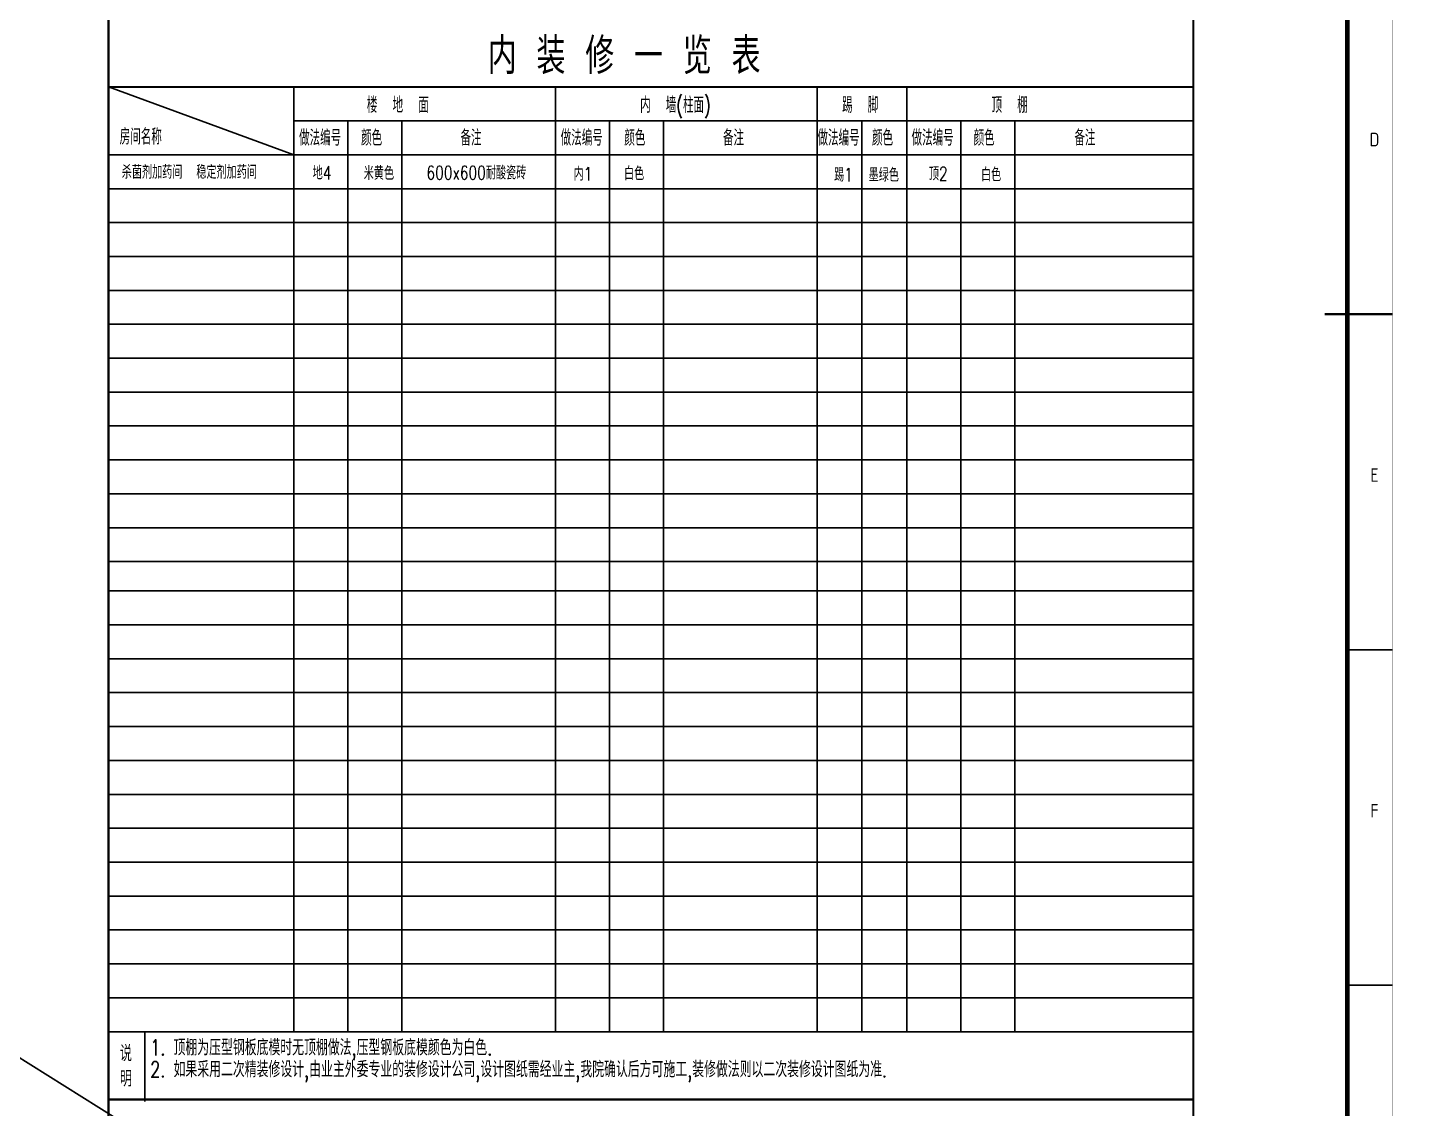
# Model space of a CAD drawing. Extents: x 36816 to 262577, y 14502 to 89811.
# Drawn here: x 118024 to 148935, y 33347 to 57243 of the extents above; entities that cross this region are included whole.
import ezdxf
from ezdxf.enums import TextEntityAlignment as Align

# ---------------------------------------------------------------- set-up
doc = ezdxf.new("R2010")
doc.units = 0
doc.header["$LTSCALE"] = 1000
doc.header["$MEASUREMENT"] = 0
doc.layers.get('0').update_dxf_attribs({"color": 8})
for name, color, linetype in [('-人员定位', 6, 'Continuous'), ('PUB_TEXT', 8, 'Continuous'), ('工程做法表', 8, 'Continuous')]:
    doc.layers.add(name, color=color, linetype=linetype)
doc.styles.add('BIGFONT', font='geditxt.shx', dxfattribs={"bigfont": 'haiwenhz.shx'})
doc.styles.add('HZ', font='geditxt.shx', dxfattribs={"width": 0.7, "bigfont": 'hzfs_1.shx'})
doc.styles.get("Standard").update_dxf_attribs({"font": 'gbenor.shx', "bigfont": 'gbcbig.shx'})
doc.styles.add('TK', font='GEDITXT.SHX', dxfattribs={"width": 0.85, "height": 3.5, "bigfont": 'DXT.SHX'})

# ---------------------------------------------------------------- blocks, each defined once
blk = doc.blocks.new('GEDI_WK_A11')
at = {"color": 3}
for p, q in [((1040, 297), (1050, 297)), ((1040, 222.75), (1050, 222.75)), ((1040, 148.5), (1050, 148.5))]:
    blk.add_line(p, q, dxfattribs=at)
for points, const_width in [([(0, 0), (1050, 0), (1050, 594), (0, 594)], 0.1), ([(25, 10), (1040, 10), (1040, 584), (25, 584)], 1)]:
    blk.add_lwpolyline(points, close=True, dxfattribs=dict(at, const_width=const_width))
at = {"color": 3, "const_width": 0.5}
blk.add_lwpolyline([(1035, 297), (1050, 297)], dxfattribs=at)
at = {"color": 3}
for s, p in [('D', (1046, 334.12)), ('E', (1046, 259.88)), ('F', (1046, 185.62))]:
    blk.add_text(s, height=3, dxfattribs=at).set_placement(p, align=Align.CENTER)
blk = doc.blocks.new('A$C7DF8697A')
blk.add_blockref('GEDI_WK_A11', (0, 0))
at = {"style": 'TK', "width": 0.85}
for tag, height, p in [('PROJECTNAME', 4.75, (985, 44)), ('PHASE', 4, (1027, 44)), ('DRAWINGNAME', 4.75, (995, 31))]:
    blk.add_attdef(tag, text='', height=height, dxfattribs=at).set_placement(p, align=Align.MIDDLE_CENTER)
for tag, p, height in [('APPROVE', (872, 32.75), 3.5), ('DESIGN', (917, 32.75), 3.5), ('REVIEW1', (872, 25.75), 3.5), ('DRAW', (917, 25.75), 3.5), ('REVIEW2', (872, 18.75), 3.5), ('PROPORTION', (917, 18.75), 3.5), ('DRAWINGNUMBER', (967, 18.5), 4), ('CHECK', (872, 11.75), 3.5), ('DATE', (917, 11.75), 3.5), ('VERSION', (1033, 11.75), 3.5)]:
    blk.add_attdef(tag, p, '', height=height, dxfattribs=at)

msp = doc.modelspace()

# ---------------------------------------------------------------- linework, layer by layer
at = {"layer": '-人员定位'}
msp.add_line((43517.1, 80989.2), (148934.5, 14991.8), dxfattribs=at)
at = {"layer": '工程做法表'}
for p, q in [((123907.5, 54436.8), (119807.5, 55936.8)), ((119807.5, 55936.8), (143807.5, 55936.8)), ((123907.5, 55186.8), (143807.5, 55186.8)), ((125101.2, 35036.8), (125101.2, 55186.8)), ((126295, 35036.8), (126295, 55186.8)), ((130888.7, 35036.8), (130888.7, 55186.8)), ((132082.5, 35036.8), (132082.5, 55186.8)), ((136476.2, 35036.8), (136476.2, 55186.8)), ((137470, 35036.8), (137470, 55186.8)), ((138663.7, 35036.8), (138663.7, 55186.8)), ((139857.5, 35036.8), (139857.5, 55186.8)), ((143807.5, 54436.8), (119807.5, 54436.8)), ((119807.5, 54436.8), (143807.5, 54436.8)), ((119807.5, 53686.8), (143807.5, 53686.8)), ((119807.5, 52936.8), (143807.5, 52936.8)), ((119807.5, 52186.8), (143807.5, 52186.8)), ((119807.5, 52186.8), (143807.5, 52186.8)), ((119807.5, 52186.8), (143807.5, 52186.8)), ((119807.5, 51436.8), (143807.5, 51436.8)), ((119807.5, 50686.8), (143807.5, 50686.8)), ((119807.5, 49936.8), (143807.5, 49936.8)), ((119807.5, 49186.8), (143807.5, 49186.8)), ((119807.5, 49186.8), (143807.5, 49186.8)), ((119807.5, 48436.8), (143807.5, 48436.8)), ((119807.5, 47686.8), (143807.5, 47686.8)), ((119807.5, 46936.8), (143807.5, 46936.8)), ((119807.5, 46186.8), (143807.5, 46186.8)), ((119807.5, 45436.8), (143807.5, 45436.8)), ((119807.5, 44786.8), (143807.5, 44786.8)), ((119807.5, 44786.8), (143807.5, 44786.8)), ((119807.5, 44036.8), (143807.5, 44036.8)), ((119807.5, 43286.8), (143807.5, 43286.8)), ((119807.5, 42536.8), (143807.5, 42536.8)), ((119807.5, 42536.8), (143807.5, 42536.8)), ((119807.5, 41786.8), (143807.5, 41786.8)), ((119807.5, 41036.8), (143807.5, 41036.8)), ((119807.5, 40286.8), (143807.5, 40286.8)), ((119807.5, 40286.8), (143807.5, 40286.8)), ((119807.5, 39536.8), (143807.5, 39536.8)), ((119807.5, 38786.8), (143807.5, 38786.8)), ((119807.5, 38036.8), (143807.5, 38036.8)), ((119807.5, 37286.8), (143807.5, 37286.8)), ((119807.5, 36536.8), (143807.5, 36536.8)), ((119807.5, 35786.8), (143807.5, 35786.8)), ((119807.5, 35036.8), (143807.5, 35036.8)), ((120607.5, 33491.5), (120607.5, 35036.8))]:
    msp.add_line(p, q, dxfattribs=at)
at = {"layer": '工程做法表', "const_width": 50}
for points in [[(143807.5, 78018.1), (143807.5, 29091.5), (119807.5, 29091.5), (119807.5, 78018.1)], [(119807.5, 55936.8), (143807.5, 55936.8)], [(119807.5, 33536.8), (143807.5, 33536.8)]]:
    msp.add_lwpolyline(points, dxfattribs=at)
at = {"layer": '工程做法表'}
for points in [[(123907.5, 35036.8), (123907.5, 55936.8)], [(129695, 35036.8), (129695, 55936.8)], [(135482.5, 35036.8), (135482.5, 55936.8)], [(137470, 35036.8), (137470, 55936.8)], [(119807.5, 54436.8), (143807.5, 54436.8)], [(119807.5, 35036.8), (143807.5, 35036.8)]]:
    msp.add_lwpolyline(points, dxfattribs=at)

# ---------------------------------------------------------------- block references
at = {"xscale": 100, "yscale": 100, "zscale": 100}
msp.add_blockref('A$C7DF8697A', (43215.8, 21212.3), dxfattribs=at)

# ---------------------------------------------------------------- texts
at = {"layer": 'PUB_TEXT', "style": 'HZ', "width": 0.8}
msp.add_text(' 内 装 修 一 览 表 ', height=800, dxfattribs=at).set_placement((127758.3, 56222.3))
at = {"layer": 'PUB_TEXT', "linetype": 'Continuous'}
for s, height, style, width, p in [('楼  地  面', 350, 'BIGFONT', 0.7, (125522.1, 55364.2)), ('内  墙(柱面)', 350, 'BIGFONT', 0.7, (131568.2, 55364.2)), ('踢  脚', 350, 'BIGFONT', 0.7, (136035.6, 55364.2)), ('顶  棚', 350, 'BIGFONT', 0.7, (139343.2, 55364.2)), ('房间名称', 350, 'BIGFONT', 0.7, (120055.1, 54662.7)), ('做法编号', 350, 'BIGFONT', 0.7, (124023.1, 54636.8)), ('颜色', 350, 'BIGFONT', 0.7, (125394.6, 54636.8)), ('备注', 350, 'BIGFONT', 0.7, (127593.8, 54636.8)), ('做法编号', 350, 'BIGFONT', 0.7, (129810.9, 54636.8)), ('颜色', 350, 'BIGFONT', 0.7, (131217.3, 54636.8)), ('备注', 350, 'BIGFONT', 0.7, (133402.3, 54636.8)), ('做法编号', 350, 'BIGFONT', 0.7, (135492.4, 54636.8)), ('颜色', 350, 'BIGFONT', 0.7, (136698.8, 54636.8)), ('做法编号', 350, 'BIGFONT', 0.7, (137574.1, 54636.8)), ('颜色', 350, 'BIGFONT', 0.7, (138945.3, 54636.8)), ('备注', 350, 'BIGFONT', 0.7, (141177.3, 54636.8)), ('杀菌剂加药间  稳定剂加药间', 298.144, 'HZ', 0.75, (120100.2, 53905.8)), ('地4', 298.14, 'HZ', 0.75, (124323.3, 53888.5)), ('米黄色', 298.14, 'HZ', 0.75, (125453.3, 53882)), ('600x600耐酸瓷砖', 298.144, 'HZ', 0.75, (126841.8, 53889.9)), ('内1', 298.14, 'HZ', 0.75, (130096.6, 53866.4)), ('白色', 298.14, 'HZ', 0.75, (131211.7, 53874.9)), ('踢1', 298.14, 'HZ', 0.75, (135858.3, 53845.2)), ('墨绿色', 298.14, 'HZ', 0.75, (136623.6, 53843.2)), ('顶2', 298.14, 'HZ', 0.75, (137956.4, 53868.8)), ('白色', 298.14, 'HZ', 0.75, (139109.8, 53850.2)), ('说', 350, 'BIGFONT', 0.8, (120059.2, 34382.4)), ('1. 顶棚为压型钢板底模时无顶棚做法,压型钢板底模颜色为白色.', 350, 'HZ', 0.75, (120728.4, 34511.1)), ('2. 如果采用二次精装修设计,由业主外委专业的装修设计公司,设计图纸需经业主,我院确认后方可施工,装修做法则以二次装修设计图纸为准.', 350, 'HZ', 0.75, (120728.4, 34028.1)), ('明', 350, 'BIGFONT', 0.8, (120059.2, 33822.9))]:
    msp.add_text(s, height=height, dxfattribs=dict(at, style=style, width=width)).set_placement(p)

doc.saveas('drawing.dxf')
